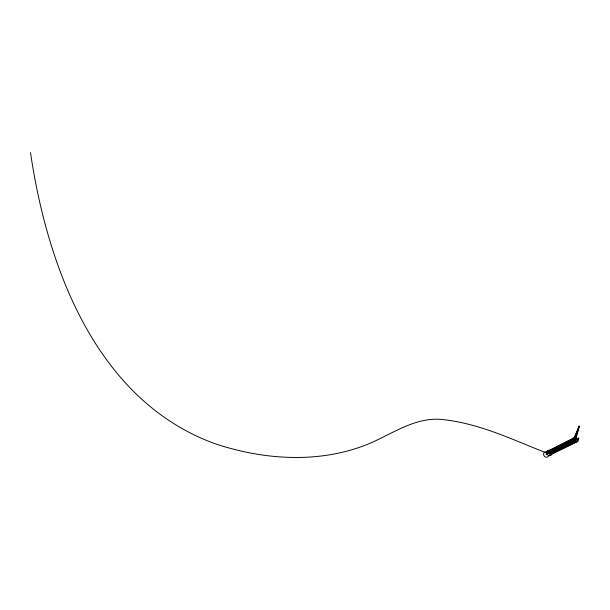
<?xml version="1.0" encoding="UTF-8"?>
<svg xmlns="http://www.w3.org/2000/svg" width="610" height="610" viewBox="0 0 610 610"><rect width="100%" height="100%" fill="white"/><g stroke="black" fill="none" stroke-linecap="round" stroke-linejoin="round"><path stroke-width="0.91" d="M578.387 427.091L579.111 426.07L575.512 438.674M578.73 427.153L579.424 426.199L575.825 438.803M548.649 455.533L577.83 441.495L578.814 438.216L575.848 439.314M575.642 439.413L574.963 441.663L572.881 442.738L572.958 441.297M572.881 442.738L573.469 440.771M574.742 440.229L575.733 436.951L576.16 437.126L575.169 440.405L546.179 454.519L575.169 440.405M575.329 439.284L574.963 441.663M549.496 455.113L577.403 441.32L578.387 438.041M573.911 438.369L578.661 427.389L574.521 437.759M547.963 451.019L575.733 436.951M548.359 451.186L576.16 437.126M547.101 452.971L575.718 438.575L577.952 439.49L574.567 441.175M547.818 452.933L575.596 438.994L577.822 439.909L549.9 453.787M576.267 439.482L578.814 438.216M550.022 453.398L572.874 442.021M577.403 441.32L577.83 441.495M547.124 451.446L547.521 451.606M546.438 452.917C513.346 439.97 480.55 424.026 444.873 419.817C417.194 415.715 393.724 433.108 369.637 443.439C320.959 463.829 264.923 460.245 215.65 443.935C96.517 401.075 47.466 267.668 30.5 152.622M552.004 453.588A2.859 2.577 50 0 1 548.809 455.586A2.859 2.577 50 0 1 546.728 451.979A2.859 2.577 50 0 1 550.212 450.47M548.642 455.99A2.837 2.554 50.1 0 1 545.409 456.982A2.837 2.554 50.1 0 1 543.624 453.764A2.837 2.554 50.1 0 1 546.301 451.789"/></g></svg>
